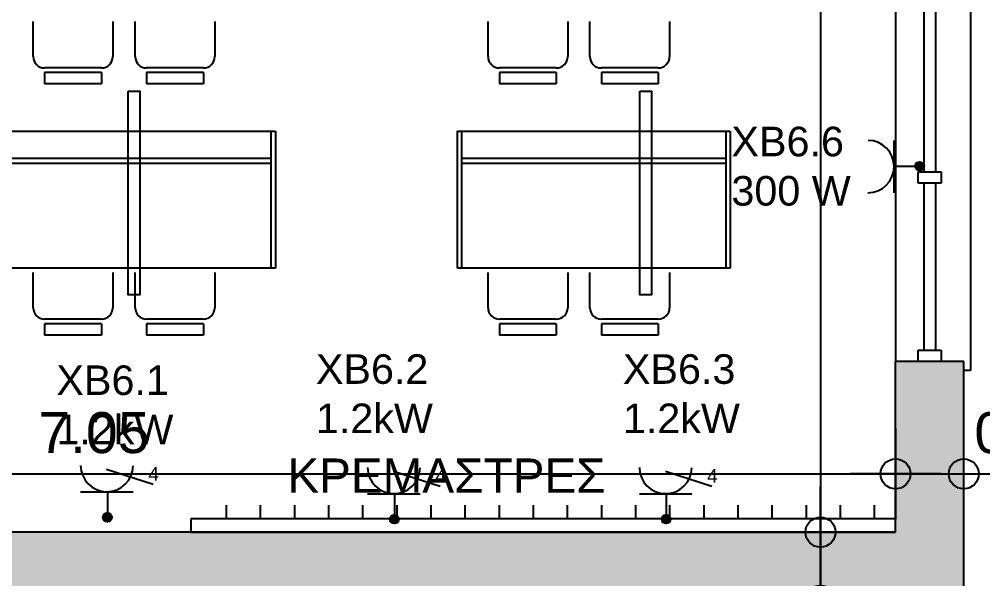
# Model space of a CAD drawing. Header units: metres. Extents: x -11 to 85, y -301 to 135.
# Drawn here: x 43.621 to 47.857, y -50.448 to -47.989 of the extents above; entities that cross this region are included whole.
import ezdxf

# ---------------------------------------------------------------- set-up
doc = ezdxf.new("R2010")
doc.units = ezdxf.units.M
doc.header["$LTSCALE"] = 0.036
doc.header["$PDMODE"] = 2
for name, color, linetype in [('arxitek borofos', 252, 'Continuous'), ('DIMBLK', 252, 'Continuous'), ('Epipla', 252, 'Continuous'), ('HLEK-SYMBOL', 3, 'Continuous'), ('HLEK_FL001_SYMBOLS', 230, 'Continuous'), ('Parathira', 252, 'Continuous')]:
    doc.layers.add(name, color=color, linetype=linetype)
doc.styles.add('COMU-N', font='arial.ttf')
doc.styles.get("Standard").update_dxf_attribs({"font": 'arial.ttf'})
doc.dimstyles.new('CADWDOT', dxfattribs={"dimscale": 0.1, "dimtxt": 1.8, "dimasz": 0.08, "dimexe": 2, "dimexo": 0, "dimgap": 0.09, "dimtad": 0, "dimrnd": 0.001, "dimzin": 0, "dimdsep": 46, "dimtxsty": 'Standard', "dimblk1": 'ARTDIM', "dimblk2": 'ARTDIM', "dimsah": 1, "dimcen": 0.09, "dimdle": 0.05, "dimse1": 1, "dimse2": 1, "dimadec": 0, "dimazin": 0, "dimtfac": 1, "dimtmove": 0, "dimatfit": 3, "dimldrblk": 'ARTDIM', "dimfxl": 2, "dimtvp": 0.9999, "dimtolj": 1, "dimtzin": 0, "dimarcsym": 0})

# ---------------------------------------------------------------- blocks, each defined once
blk = doc.blocks.new('A$C52D13D70')
at = {"layer": 'Parathira'}
for p, q in [((-0.33, 0.04), (-0.33, -2.44)), ((-0.3, 0.04), (-0.33, 0.04)), ((-0.1, 0), (-0.2, 0)), ((-0.2, 0), (-0.2, -0.05)), ((-0.1, -0.05), (-0.1, 0)), ((0, 0), (0, -2.4)), ((-0.2, -0.05), (-0.1, -0.05)), ((-0.175, -0.05), (-0.175, -0.7833)), ((-0.125, -0.05), (-0.125, -0.7833)), ((-0.1, -0.7833), (-0.2, -0.7833)), ((-0.2, -0.7833), (-0.2, -0.8333)), ((-0.1, -0.8333), (-0.1, -0.7833)), ((-0.2, -0.8333), (-0.1, -0.8333)), ((-0.175, -0.8333), (-0.175, -1.5667)), ((-0.125, -0.8333), (-0.125, -1.5667)), ((-0.1, -1.5667), (-0.2, -1.5667)), ((-0.2, -1.5667), (-0.2, -1.6167)), ((-0.1, -1.6167), (-0.1, -1.5667)), ((-0.2, -1.6167), (-0.1, -1.6167)), ((-0.175, -1.6167), (-0.175, -2.35)), ((-0.125, -1.6167), (-0.125, -2.35)), ((-0.1, -2.35), (-0.2, -2.35)), ((-0.2, -2.35), (-0.2, -2.4)), ((-0.1, -2.4), (-0.1, -2.35)), ((-0.2, -2.4), (-0.1, -2.4)), ((-0.33, -2.44), (-0.3, -2.44))]:
    blk.add_line(p, q, dxfattribs=at)
blk = doc.blocks.new('ARTDIM')
at = {"layer": 'DIMBLK'}
for p, q in [((0, -24.9975), (0, 24.9975)), ((-24.9975, 0), (24.9975, 0))]:
    blk.add_line(p, q, dxfattribs=at)
blk.add_circle((0, 0), 8.25, dxfattribs=at)
blk = doc.blocks.new('*D908')
at = {"layer": 'arxitek borofos', "color": 0, "lineweight": -2}
blk.add_line((47.1437, -43.501), (47.1437, -50.235), dxfattribs=at)
at = {"layer": 'Defpoints', "color": 0, "transparency": 16777216}
for p in [(46.5355, -43.493), (46.5355, -50.243), (47.1437, -50.243)]:
    blk.add_point(p, dxfattribs=at)
at = {"layer": 'arxitek borofos', "color": 0, "lineweight": -2, "xscale": 0.008, "yscale": 0.008, "zscale": 0.008}
for p, rotation in [((47.1437, -43.493), 90), ((47.1437, -50.243), 270)]:
    blk.add_blockref('ARTDIM', p, dxfattribs=dict(at, rotation=rotation))
at = {"layer": 'arxitek borofos', "color": 0, "insert": (46.9637, -46.868), "char_height": 0.18, "attachment_point": 5, "rotation": 90}
blk.add_mtext('\\A1;6.75', dxfattribs=at)
blk = doc.blocks.new('*D909')
at = {"layer": 'arxitek borofos', "color": 0, "lineweight": -2}
for p, q in [((47.1437, -50.251), (47.1437, -50.535)), ((47.1437, -50.543), (47.1437, -51.1176))]:
    blk.add_line(p, q, dxfattribs=at)
at = {"layer": 'Defpoints', "color": 0, "transparency": 16777216}
for p in [(47.4855, -50.243), (47.1437, -50.543), (47.4855, -50.543)]:
    blk.add_point(p, dxfattribs=at)
at = {"layer": 'arxitek borofos', "color": 0, "lineweight": -2, "xscale": 0.008, "yscale": 0.008, "zscale": 0.008}
for p, rotation in [((47.1437, -50.243), 90), ((47.1437, -50.543), 270)]:
    blk.add_blockref('ARTDIM', p, dxfattribs=dict(at, rotation=rotation))
at = {"layer": 'arxitek borofos', "color": 0, "insert": (46.9637, -50.8343), "char_height": 0.18, "attachment_point": 5, "rotation": 90}
blk.add_mtext('\\A1;0.30', dxfattribs=at)
blk = doc.blocks.new('*D910')
at = {"layer": 'arxitek borofos', "color": 0, "lineweight": -2}
blk.add_line((47.1437, -50.551), (47.1437, -57.285), dxfattribs=at)
at = {"layer": 'Defpoints', "color": 0, "transparency": 16777216}
for p in [(47.4855, -50.543), (47.1437, -57.293), (47.4855, -57.293)]:
    blk.add_point(p, dxfattribs=at)
at = {"layer": 'arxitek borofos', "color": 0, "lineweight": -2, "xscale": 0.008, "yscale": 0.008, "zscale": 0.008}
for p, rotation in [((47.1437, -50.543), 90), ((47.1437, -57.293), 270)]:
    blk.add_blockref('ARTDIM', p, dxfattribs=dict(at, rotation=rotation))
at = {"layer": 'arxitek borofos', "color": 0, "insert": (46.9637, -53.918), "char_height": 0.18, "attachment_point": 5, "rotation": 90}
blk.add_mtext('\\A1;6.75', dxfattribs=at)
blk = doc.blocks.new('*D913')
at = {"layer": 'arxitek borofos', "color": 0, "lineweight": -2}
blk.add_line((40.4317, -49.9867), (47.4657, -49.9867), dxfattribs=at)
at = {"layer": 'Defpoints', "color": 0, "transparency": 16777216}
for p in [(40.4237, -49.643), (47.4737, -49.643), (47.4737, -49.9867)]:
    blk.add_point(p, dxfattribs=at)
at = {"layer": 'arxitek borofos', "color": 0, "lineweight": -2, "xscale": 0.008, "yscale": 0.008, "zscale": 0.008, "rotation": 180}
blk.add_blockref('ARTDIM', (40.4237, -49.9867), dxfattribs=at)
at = {"layer": 'arxitek borofos', "color": 0, "lineweight": -2, "xscale": 0.008, "yscale": 0.008, "zscale": 0.008}
blk.add_blockref('ARTDIM', (47.4737, -49.9867), dxfattribs=at)
at = {"layer": 'arxitek borofos', "color": 0, "insert": (43.9487, -49.8067), "char_height": 0.18, "attachment_point": 5}
blk.add_mtext('\\A1;7.05', dxfattribs=at)
blk = doc.blocks.new('*D914')
at = {"layer": 'arxitek borofos', "color": 0, "lineweight": -2}
for p, q in [((47.4817, -49.9867), (47.7657, -49.9867)), ((47.7737, -49.9867), (48.3483, -49.9867))]:
    blk.add_line(p, q, dxfattribs=at)
at = {"layer": 'Defpoints', "color": 0, "transparency": 16777216}
for p in [(47.4737, -49.868), (47.7737, -49.868), (47.7737, -49.9867)]:
    blk.add_point(p, dxfattribs=at)
at = {"layer": 'arxitek borofos', "color": 0, "lineweight": -2, "xscale": 0.008, "yscale": 0.008, "zscale": 0.008, "rotation": 180}
blk.add_blockref('ARTDIM', (47.4737, -49.9867), dxfattribs=at)
at = {"layer": 'arxitek borofos', "color": 0, "lineweight": -2, "xscale": 0.008, "yscale": 0.008, "zscale": 0.008}
blk.add_blockref('ARTDIM', (47.7737, -49.9867), dxfattribs=at)
at = {"layer": 'arxitek borofos', "color": 0, "insert": (48.065, -49.8067), "char_height": 0.18, "attachment_point": 5}
blk.add_mtext('\\A1;0.30', dxfattribs=at)
blk = doc.blocks.new('A$C46BB3189')
at = {"layer": 'Epipla'}
for p, q in [((0.0918, 0.0592), (0.0918, 0.1192)), ((0.2418, 0.0592), (0.2418, 0.1192)), ((0.3918, 0.0592), (0.3918, 0.1192)), ((0.5418, 0.0592), (0.5418, 0.1192)), ((0.6918, 0.0592), (0.6918, 0.1192)), ((0.8418, 0.0592), (0.8418, 0.1192)), ((0.9918, 0.0592), (0.9918, 0.1192)), ((1.1418, 0.0592), (1.1418, 0.1192)), ((1.2918, 0.0592), (1.2918, 0.1192)), ((1.4418, 0.0592), (1.4418, 0.1192)), ((1.5918, 0.0592), (1.5918, 0.1192)), ((1.7418, 0.0592), (1.7418, 0.1192)), ((1.8918, 0.0592), (1.8918, 0.1192)), ((2.0418, 0.0592), (2.0418, 0.1192)), ((2.1918, 0.0592), (2.1918, 0.1192)), ((2.3418, 0.0592), (2.3418, 0.1192)), ((2.4918, 0.0592), (2.4918, 0.1192)), ((2.6418, 0.0592), (2.6418, 0.1192)), ((2.7918, 0.0592), (2.7918, 0.1192)), ((2.9418, 0.0592), (2.9418, 0.1192)), ((0, 0), (0, 0.0592)), ((0, 0.0592), (3.0983, 0.0592)), ((3.0983, 0.0592), (3.0983, 0)), ((3.0983, 0), (0, 0))]:
    blk.add_line(p, q, dxfattribs=at)
blk = doc.blocks.new('gJ6_a14')
at = {"linetype": 'Continuous'}
for p, q in [((-0.1176, 0.1119), (0.113, 0.1119)), ((0, 0.1119), (0, 0))]:
    blk.add_line(p, q, dxfattribs=at)
blk.add_arc((-0.0023, 0.2279), 0.1153, 180, 358.9566, dxfattribs=at)
blk = doc.blocks.new('*X1779')
at = {"color": 0}
for p, q in [((15.598, 2.587), (15.737, 2.727)), ((15.598, 2.622), (15.702, 2.727)), ((15.605, 2.559), (15.765, 2.719)), ((15.676, 2.718), (15.678, 2.721)), ((15.707, 2.714), (15.715, 2.722)), ((15.72, 2.727), (15.721, 2.728)), ((15.738, 2.709), (15.746, 2.718)), ((15.751, 2.722), (15.752, 2.724)), ((15.601, 2.607), (15.609, 2.616)), ((15.604, 2.646), (15.605, 2.647)), ((15.605, 2.577), (15.614, 2.585)), ((15.609, 2.652), (15.618, 2.66)), ((15.611, 2.547), (15.618, 2.554)), ((15.614, 2.621), (15.623, 2.63)), ((15.617, 2.536), (15.789, 2.707)), ((15.618, 2.59), (15.627, 2.599)), ((15.623, 2.665), (15.631, 2.674)), ((15.623, 2.559), (15.631, 2.568)), ((15.627, 2.634), (15.636, 2.643)), ((15.627, 2.528), (15.636, 2.537)), ((15.631, 2.603), (15.64, 2.612)), ((15.633, 2.516), (15.808, 2.691)), ((15.636, 2.678), (15.645, 2.687)), ((15.636, 2.572), (15.645, 2.581)), ((15.64, 2.647), (15.649, 2.656)), ((15.64, 2.541), (15.649, 2.55)), ((15.645, 2.616), (15.654, 2.625)), ((15.645, 2.51), (15.654, 2.519)), ((15.649, 2.691), (15.658, 2.7)), ((15.649, 2.585), (15.658, 2.594)), ((15.653, 2.501), (15.824, 2.672)), ((15.654, 2.66), (15.662, 2.669)), ((15.654, 2.554), (15.662, 2.563)), ((15.658, 2.63), (15.667, 2.638)), ((15.658, 2.523), (15.667, 2.532)), ((15.662, 2.705), (15.671, 2.714)), ((15.662, 2.599), (15.671, 2.607)), ((15.664, 2.494), (15.671, 2.501)), ((15.667, 2.674), (15.676, 2.683)), ((15.667, 2.568), (15.676, 2.577)), ((15.671, 2.643), (15.68, 2.652)), ((15.671, 2.537), (15.68, 2.546)), ((15.676, 2.489), (15.836, 2.648)), ((15.676, 2.612), (15.685, 2.621)), ((15.676, 2.506), (15.685, 2.515)), ((15.68, 2.687), (15.689, 2.696)), ((15.68, 2.581), (15.689, 2.59)), ((15.685, 2.656), (15.693, 2.665)), ((15.685, 2.55), (15.693, 2.559)), ((15.689, 2.625), (15.698, 2.634)), ((15.689, 2.519), (15.698, 2.528)), ((15.693, 2.7), (15.702, 2.709)), ((15.693, 2.594), (15.702, 2.603)), ((15.693, 2.488), (15.702, 2.497)), ((15.698, 2.669), (15.707, 2.678)), ((15.698, 2.563), (15.707, 2.572)), ((15.702, 2.638), (15.711, 2.647)), ((15.702, 2.532), (15.711, 2.541)), ((15.705, 2.482), (15.843, 2.62)), ((15.707, 2.607), (15.715, 2.616)), ((15.707, 2.501), (15.715, 2.51)), ((15.711, 2.683), (15.72, 2.691)), ((15.711, 2.577), (15.72, 2.585)), ((15.715, 2.652), (15.724, 2.66)), ((15.715, 2.546), (15.724, 2.554)), ((15.72, 2.621), (15.729, 2.63)), ((15.72, 2.515), (15.729, 2.523)), ((15.724, 2.696), (15.733, 2.705)), ((15.724, 2.59), (15.733, 2.599)), ((15.724, 2.484), (15.733, 2.493)), ((15.729, 2.665), (15.738, 2.674)), ((15.729, 2.559), (15.738, 2.568)), ((15.733, 2.634), (15.742, 2.643)), ((15.733, 2.528), (15.742, 2.537)), ((15.738, 2.603), (15.746, 2.612)), ((15.738, 2.497), (15.746, 2.506)), ((15.741, 2.482), (15.842, 2.584)), ((15.742, 2.678), (15.751, 2.687)), ((15.742, 2.572), (15.751, 2.581)), ((15.746, 2.647), (15.755, 2.656)), ((15.746, 2.541), (15.755, 2.55)), ((15.751, 2.616), (15.76, 2.625)), ((15.751, 2.51), (15.76, 2.519)), ((15.755, 2.691), (15.764, 2.7)), ((15.755, 2.585), (15.764, 2.594)), ((15.76, 2.66), (15.768, 2.669)), ((15.76, 2.554), (15.768, 2.563)), ((15.764, 2.63), (15.773, 2.638)), ((15.764, 2.523), (15.773, 2.532)), ((15.768, 2.705), (15.777, 2.714)), ((15.768, 2.599), (15.777, 2.607)), ((15.768, 2.493), (15.777, 2.501)), ((15.773, 2.674), (15.782, 2.683)), ((15.773, 2.568), (15.782, 2.577)), ((15.777, 2.643), (15.786, 2.652)), ((15.777, 2.537), (15.786, 2.546)), ((15.782, 2.612), (15.791, 2.621)), ((15.782, 2.506), (15.791, 2.515)), ((15.786, 2.687), (15.795, 2.696)), ((15.786, 2.581), (15.795, 2.59)), ((15.791, 2.656), (15.799, 2.665)), ((15.791, 2.55), (15.799, 2.559)), ((15.795, 2.625), (15.804, 2.634)), ((15.795, 2.519), (15.804, 2.528)), ((15.799, 2.594), (15.808, 2.603)), ((15.804, 2.669), (15.813, 2.678)), ((15.804, 2.563), (15.813, 2.572)), ((15.808, 2.638), (15.817, 2.647)), ((15.808, 2.532), (15.817, 2.541)), ((15.813, 2.607), (15.822, 2.616)), ((15.817, 2.577), (15.826, 2.585)), ((15.822, 2.652), (15.83, 2.66)), ((15.822, 2.546), (15.83, 2.554)), ((15.826, 2.621), (15.835, 2.63)), ((15.83, 2.59), (15.839, 2.599)), ((15.835, 2.559), (15.835, 2.56)), ((15.839, 2.634), (15.84, 2.635)), ((15.844, 2.603), (15.844, 2.603))]:
    blk.add_line(p, q, dxfattribs=at)
blk = doc.blocks.new('GJ6_A78')
at = {"layer": 'HLEK-SYMBOL', "color": 0, "linetype": 'Continuous'}
blk.add_circle((0, 0), 0.0989, dxfattribs=at)
at = {"layer": 'HLEK-SYMBOL', "color": 0, "xscale": 0.8, "yscale": 0.8, "zscale": 0.8}
blk.add_blockref('*X1779', (-12.576, -2.084), dxfattribs=at)
blk = doc.blocks.new('priza')
at = {"layer": 'HLEK_FL001_SYMBOLS', "xscale": 0.1951472641207488, "yscale": 0.1951472641207488, "zscale": 0.1951472641207488}
blk.add_blockref('GJ6_A78', (87.4, -100.4953), dxfattribs=at)
at = {"layer": 'HLEK_FL001_SYMBOLS', "rotation": 180}
blk.add_blockref('gJ6_a14', (87.4, -100.4952), dxfattribs=at)
blk = doc.blocks.new('priza tetrapli')
at = {"layer": 'HLEK_FL001_SYMBOLS', "ltscale": 5}
blk.add_line((444.1264, -18.901), (444.3314, -18.9664), dxfattribs=at)
at = {"layer": 'HLEK_FL001_SYMBOLS', "rotation": 180}
blk.add_blockref('priza', (531.5297, -119.6074), dxfattribs=at)
at = {"layer": 'HLEK_FL001_SYMBOLS', "ltscale": 5}
blk.add_text('4', height=0.06, dxfattribs=at).set_placement((444.3099, -18.9515))

msp = doc.modelspace()

# ---------------------------------------------------------------- hatches: boundary and pattern name
at = {"layer": 'arxitek borofos'}
msp.add_hatch(color=256, dxfattribs=at).paths.add_polyline_path([(47.4737, -50.543), (47.4737, -51.293), (47.7737, -51.293), (47.7737, -49.493), (47.4737, -49.493), (47.4737, -50.243), (43.5737, -50.243), (43.5737, -50.543)])

# ---------------------------------------------------------------- linework, layer by layer
for p, q in [((43.682, -48.153), (43.682, -47.9983)), ((44.032, -47.9983), (44.032, -48.153)), ((44.1301, -48.153), (44.1301, -47.9983)), ((44.4801, -47.9983), (44.4801, -48.153)), ((45.682, -48.153), (45.682, -47.9983)), ((46.032, -47.9983), (46.032, -48.153)), ((46.1301, -48.153), (46.1301, -47.9983)), ((46.4801, -47.9983), (46.4801, -48.153)), ((43.982, -48.203), (43.732, -48.203)), ((44.4301, -48.203), (44.1801, -48.203)), ((45.982, -48.203), (45.732, -48.203)), ((46.4301, -48.203), (46.1801, -48.203)), ((43.732, -48.223), (43.732, -48.273)), ((43.982, -48.223), (43.732, -48.223)), ((43.982, -48.223), (43.982, -48.273)), ((44.1801, -48.223), (44.1801, -48.273)), ((44.4301, -48.223), (44.1801, -48.223)), ((44.4301, -48.223), (44.4301, -48.273)), ((45.732, -48.223), (45.732, -48.273)), ((45.982, -48.223), (45.732, -48.223)), ((45.982, -48.223), (45.982, -48.273)), ((46.1801, -48.223), (46.1801, -48.273)), ((46.4301, -48.223), (46.1801, -48.223)), ((46.4301, -48.223), (46.4301, -48.273)), ((43.982, -48.273), (43.732, -48.273)), ((44.4301, -48.273), (44.1801, -48.273)), ((45.982, -48.273), (45.732, -48.273)), ((46.4301, -48.273), (46.1801, -48.273)), ((43.5472, -48.4802), (44.7472, -48.4802)), ((44.7272, -48.4802), (44.7272, -49.0834)), ((44.7472, -48.4802), (44.7472, -49.0834)), ((44.7472, -48.4802), (44.7472, -49.0834)), ((45.5472, -49.0834), (45.5472, -48.4802)), ((45.5472, -48.4802), (46.7472, -48.4802)), ((45.5672, -49.0834), (45.5672, -48.4802)), ((46.7272, -48.4802), (46.7272, -49.0834)), ((46.7472, -48.4802), (46.7472, -49.0834)), ((46.7472, -48.4802), (46.7472, -49.0834)), ((44.7272, -48.6008), (43.5672, -48.6008)), ((44.7272, -48.6223), (43.5672, -48.6223)), ((46.7272, -48.6008), (45.5672, -48.6008)), ((46.7272, -48.6223), (45.5672, -48.6223)), ((44.7472, -49.0834), (43.5472, -49.0834)), ((46.7472, -49.0834), (45.5472, -49.0834)), ((43.682, -49.2567), (43.682, -49.102)), ((44.032, -49.102), (44.032, -49.2567)), ((44.1301, -49.2567), (44.1301, -49.102)), ((44.4801, -49.102), (44.4801, -49.2567)), ((45.682, -49.2567), (45.682, -49.102)), ((46.032, -49.102), (46.032, -49.2567)), ((46.1301, -49.2567), (46.1301, -49.102)), ((46.4801, -49.102), (46.4801, -49.2567)), ((43.982, -49.3067), (43.732, -49.3067)), ((44.4301, -49.3067), (44.1801, -49.3067)), ((45.982, -49.3067), (45.732, -49.3067)), ((46.4301, -49.3067), (46.1801, -49.3067)), ((43.732, -49.3267), (43.732, -49.3767)), ((43.982, -49.3267), (43.732, -49.3267)), ((43.982, -49.3267), (43.982, -49.3767)), ((44.1801, -49.3267), (44.1801, -49.3767)), ((44.4301, -49.3267), (44.1801, -49.3267)), ((44.4301, -49.3267), (44.4301, -49.3767)), ((45.732, -49.3267), (45.732, -49.3767)), ((45.982, -49.3267), (45.732, -49.3267)), ((45.982, -49.3267), (45.982, -49.3767)), ((46.1801, -49.3267), (46.1801, -49.3767)), ((46.4301, -49.3267), (46.1801, -49.3267)), ((46.4301, -49.3267), (46.4301, -49.3767)), ((43.982, -49.3767), (43.732, -49.3767)), ((44.4301, -49.3767), (44.1801, -49.3767)), ((45.982, -49.3767), (45.732, -49.3767)), ((46.4301, -49.3767), (46.1801, -49.3767)), ((47.4737, -50.243), (47.4737, -49.493)), ((47.7737, -49.493), (47.4737, -49.493)), ((47.7737, -51.293), (47.7737, -49.493)), ((47.4737, -50.243), (43.5737, -50.243))]:
    msp.add_line(p, q, dxfattribs=at)
for centre, start, end in [((43.732, -48.153), 180, 270), ((43.982, -48.153), 270, 0), ((44.1801, -48.153), 180, 270), ((44.4301, -48.153), 270, 0), ((45.732, -48.153), 180, 270), ((45.982, -48.153), 270, 0), ((46.1801, -48.153), 180, 270), ((46.4301, -48.153), 270, 0), ((43.732, -49.2567), 180, 270), ((43.982, -49.2567), 270, 0), ((44.1801, -49.2567), 180, 270), ((44.4301, -49.2567), 270, 0), ((45.732, -49.2567), 180, 270), ((45.982, -49.2567), 270, 0), ((46.1801, -49.2567), 180, 270), ((46.4301, -49.2567), 270, 0)]:
    msp.add_arc(centre, 0.05, start, end, dxfattribs=at)
at = {"layer": 'HLEK_FL001_SYMBOLS'}
for points in [[(44.1, -48.3056), (44.15, -48.3056), (44.15, -49.2), (44.1, -49.2)], [(46.35, -48.3056), (46.4, -48.3056), (46.4, -49.2), (46.35, -49.2)]]:
    msp.add_lwpolyline(points, close=True, dxfattribs=at)

# ---------------------------------------------------------------- block references
at = {"layer": 'arxitek borofos', "xscale": -1}
for name, p in [('A$C52D13D70', (47.4737, -47.093)), ('A$C46BB3189', (47.4737, -50.243))]:
    msp.add_blockref(name, p, dxfattribs=at)
at = {"layer": 'HLEK_FL001_SYMBOLS', "rotation": 270}
msp.add_blockref('priza', (148.0749, 38.7659), dxfattribs=at)
at = {"layer": 'HLEK_FL001_SYMBOLS'}
for p in [(-400.1217, -31.0657), (-398.8598, -31.0741), (-397.6649, -31.0741)]:
    msp.add_blockref('priza tetrapli', p, dxfattribs=at)

# ---------------------------------------------------------------- texts
at = {"layer": 'arxitek borofos', "linetype": 'Continuous'}
msp.add_text('ΚΡΕΜΑΣΤΡΕΣ', height=0.15, dxfattribs=at).set_placement((44.7991, -50.0692))
at = {"layer": 'HLEK_FL001_SYMBOLS', "char_height": 0.13, "attachment_point": 1, "style": 'COMU-N'}
for s, insert in [('{\\fArial|b0|i0|c161|p34;ΧΒ6.}6{\\fArial|b0|i0|c161|p34;\\P}300 W', (46.752, -48.4611)), ('{\\fArial|b0|i0|c161|p34;ΧΒ6.}2{\\fArial|b0|i0|c161|p34;\\P1.2}kW', (44.9248, -49.4611)), ('{\\fArial|b0|i0|c161|p34;ΧΒ6.}3{\\fArial|b0|i0|c161|p34;\\P1.2}kW', (46.2748, -49.4611)), ('{\\fArial|b0|i0|c161|p34;ΧΒ6.1\\P1.2}kW', (43.7837, -49.5102))]:
    msp.add_mtext_dynamic_manual_height_columns(s, width=1.15, gutter_width=0.65, heights=[0], dxfattribs=dict(at, insert=insert))

# ---------------------------------------------------------------- dimensions: what is measured, and where the dimension line sits
at = {"layer": 'arxitek borofos'}
for base, p1, p2, picture, middle in [((47.1437, -50.243), (46.5355, -43.493), (46.5355, -50.243), '*D908', (46.9637, -46.868)), ((47.1437, -50.543), (47.4855, -50.243), (47.4855, -50.543), '*D909', (46.9637, -50.8343)), ((47.1437, -57.293), (47.4855, -50.543), (47.4855, -57.293), '*D910', (46.9637, -53.918))]:
    dim = msp.add_linear_dim(base=base, p1=p1, p2=p2, angle=90, dimstyle='CADWDOT', dxfattribs=at)
    dim.commit()
    dim.dimension.update_dxf_attribs({"geometry": picture, "text_midpoint": middle})
for base, p1, p2, picture, middle in [((47.4737, -49.9867), (40.4237, -49.643), (47.4737, -49.643), '*D913', (43.9487, -49.8067)), ((47.7737, -49.9867), (47.4737, -49.868), (47.7737, -49.868), '*D914', (48.065, -49.8067))]:
    dim = msp.add_linear_dim(base=base, p1=p1, p2=p2, dimstyle='CADWDOT', dxfattribs=at)
    dim.commit()
    dim.dimension.update_dxf_attribs({"geometry": picture, "text_midpoint": middle})

doc.saveas('drawing.dxf')
